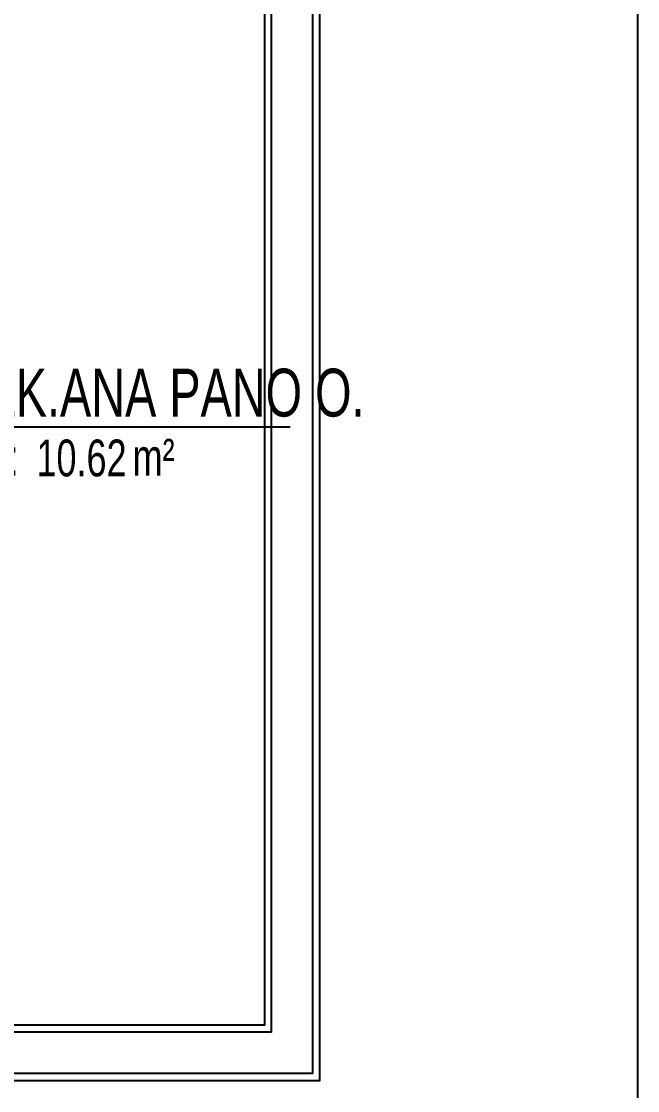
# Model space of a CAD drawing. Header units: inches. Extents: x 21 to 38546, y 13 to 15001.
# Drawn here: x 3486.3 to 3709.3, y 1150.9 to 1537.8 of the extents above; entities that cross this region are included whole.
import ezdxf
from ezdxf.enums import TextEntityAlignment as Align

# ---------------------------------------------------------------- set-up
doc = ezdxf.new("R2010")
doc.units = ezdxf.units.IN
doc.header["$MEASUREMENT"] = 0
for name, color, linetype, lineweight in [('Z_MİM_-KM-AREA-IDEN', 8, 'Continuous', 25), ('Z_MİM_-KM-WALL-PL', 8, 'Continuous', 25), ('Z_MİM_-KM-WALL-PLASTER', 8, 'Continuous', 25)]:
    doc.layers.add(name, color=color, linetype=linetype, lineweight=lineweight)
doc.styles.add('Arial_4', font='arial.ttf', dxfattribs={"height": 10})
doc.styles.add('MAH', font='arial.ttf', dxfattribs={"width": 0.8, "height": 17.5})

# ---------------------------------------------------------------- blocks, each defined once
blk = doc.blocks.new('*U121')
blk.add_line((0, 0), (192.45, 0))
at = {"color": 7, "style": 'MAH', "width": 0.6}
blk.add_text('-', height=17.07, dxfattribs=at).set_placement((25.99, 13.11), align=Align.MIDDLE_CENTER)
at = {"color": 7, "style": 'Arial_4', "width": 0.7}
for s, p in [('A:', (81.91, -17.69)), ('m² ', (135.42, -17.69))]:
    blk.add_text(s, height=13.333, dxfattribs=at).set_placement(p)
for tag, p in [('K', (8.57, 13.11)), ('00', (33.43, 13.11)), ('MAHALADI', (72.42, 12.35))]:
    blk.add_attdef(tag, text='', height=17.33, dxfattribs=at).set_placement(p, align=Align.MIDDLE_LEFT)
blk.add_attdef('27.00', text='', height=13.33, dxfattribs=at).set_placement((133.25, -11.29), align=Align.MIDDLE_RIGHT)

msp = doc.modelspace()

# ---------------------------------------------------------------- linework, layer by layer
at = {"layer": 'Z_MİM_-KM-WALL-PL'}
for p, q in [((3576.76, 1172.08), (3576.76, 1647.08)), ((3591.76, 1157.08), (3591.76, 1647.08)), ((3576.76, 1172.08), (3351.76, 1172.08)), ((3591.76, 1157.08), (3351.76, 1157.08))]:
    msp.add_line(p, q, dxfattribs=at)
at = {"layer": 'Z_MİM_-KM-WALL-PLASTER'}
for points in [[(3359.26, 1644.58), (3574.26, 1644.58), (3574.26, 1174.58), (3354.26, 1174.58), (3354.26, 1509.58), (3359.26, 1509.58)], [(3709.26, 1644.58), (3709.26, 1004.58), (3359.26, 1004.58), (3359.26, 1134.58), (3354.26, 1134.58), (3354.26, 1154.58), (3594.26, 1154.58), (3594.26, 1644.58)]]:
    msp.add_lwpolyline(points, close=True, dxfattribs=at)

# ---------------------------------------------------------------- block references
at = {"layer": 'Z_MİM_-KM-AREA-IDEN'}
msp.add_blockref('*U121', (3391.13, 1391.15), dxfattribs=at).add_auto_attribs({'27.00': '10.62', '00': '11', 'K': 'Z', 'MAHALADI': 'ELK.ANA PANO O.'})

doc.saveas('drawing.dxf')
